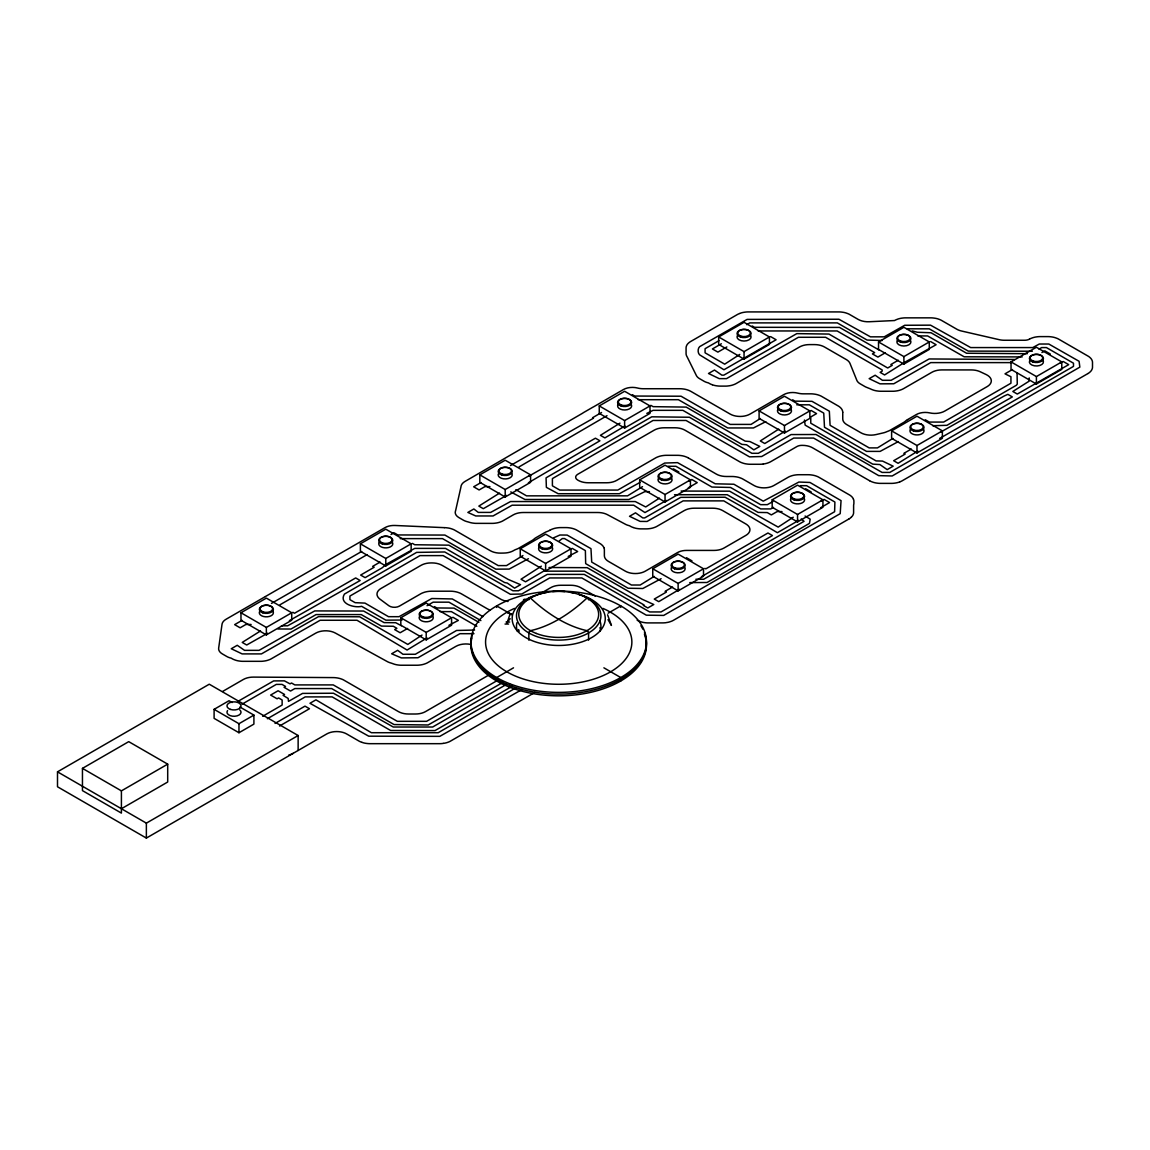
<?xml version="1.0" encoding="UTF-8"?>
<svg xmlns="http://www.w3.org/2000/svg" width="1150" height="1150" viewBox="0 0 1150 1150"><rect width="100%" height="100%" fill="white"/><g stroke="black" fill="none" stroke-linecap="round" stroke-linejoin="round"><path stroke-width="1.5" d="M804.425 420.037L805.158 425.126L872.721 464.126L879.894 464.557L887.182 469.631L893.148 466.181L882.539 461.078L876.07 460.906L810.764 423.2L810.764 416.947L816.557 413.612L811.081 410.449M842.749 412.376L842.749 418.931A14.073 8.122 0 0 0 846.874 424.681L860.89 432.774A14.073 8.122 0 0 0 876.128 434.556L883.286 432.889A14.073 8.122 0 0 0 886.636 431.768A12.664 7.317 0 0 1 887.714 431.336A14.073 8.122 0 0 0 890.244 430.186L903.512 422.524A14.073 8.122 0 0 0 905.467 421.101A14.073 8.122 0 0 1 907.479 419.649M1029.207 377.919L1029.207 381.124L1012.834 391.474L1017.304 394.048L1068.695 364.651L1063.218 361.488L1060.242 363.213M507.064 623.041L509.809 614.819M507.783 621.532L510.183 618.714M265.305 596.606L226.076 619.246A14.073 8.122 0 0 0 221.979 624.622L218.658 648.14A12.664 7.317 0 0 0 222.324 653.904L226.794 656.492A12.664 7.317 0 0 0 231.121 658.131L232.516 658.921A12.664 7.317 0 0 0 234.542 659.812L234.902 659.942A12.664 7.317 0 0 0 237.173 660.632A12.664 7.317 0 0 0 239.588 661.063L240.005 661.121A12.664 7.317 0 0 0 242.535 661.322L261.05 661.322A12.664 7.317 0 0 0 263.58 661.121L264.011 661.063A12.664 7.317 0 0 0 266.412 660.632A12.664 7.317 0 0 0 268.683 659.942L269.043 659.812A12.664 7.317 0 0 0 271.069 658.921L315.675 633.176A14.073 8.122 0 0 1 335.326 633.032L387.018 661.437A14.073 8.122 0 0 0 390.871 663.004A14.073 8.122 0 0 1 392.581 663.579L393.3 663.837A12.664 7.317 0 0 0 395.629 664.542A12.664 7.317 0 0 0 398.015 664.973L398.446 665.031A12.664 7.317 0 0 0 401.062 665.232L417.076 665.232A14.073 8.122 0 0 0 419.937 665.016L420.296 664.973A12.664 7.317 0 0 0 422.683 664.542A12.664 7.317 0 0 0 424.997 663.837L425.371 663.708A12.664 7.317 0 0 0 427.268 662.874A12.664 7.317 0 0 0 427.843 662.558L455.961 646.329A14.073 8.122 0 0 1 470.709 644.431M240.968 612.763L266.354 598.115L291.726 612.763L291.726 620.238L266.354 634.886L240.968 620.238L240.968 612.763L266.354 627.426L291.726 612.763M360.396 543.821L385.782 529.173L411.154 543.821L411.154 551.281L385.782 565.944L360.396 551.281L360.396 543.821L385.782 558.469L411.154 543.821M479.823 474.864L505.195 460.216L530.581 474.864L530.581 482.339L505.195 496.987L479.823 482.339L479.823 474.864L505.195 489.526L530.581 474.864M599.251 405.921L624.622 391.273L650.009 405.921L650.009 413.382L624.622 428.044L599.251 413.382L599.251 405.921L624.622 420.569L650.009 405.921M718.678 336.964L744.05 322.316L769.436 336.964L769.436 344.439L744.05 359.088L718.678 344.439L718.678 336.964L744.05 351.627L769.436 336.964M718.951 340.688L705.079 348.694L705.079 352.82L724.701 364.162L739.781 354.416M746.695 324.674L749.771 322.891L837.315 322.891L867.1 340.069L882.28 340.501M601.551 412.519L592.595 417.694L593.472 418.198L510.471 465.534M242.118 620.339L234.643 624.637L240.12 627.799L245.913 624.464L251.103 624.464M271.472 603.391L361.675 551.454M391.029 534.506L394.019 532.781L397.799 534.951L444.906 535.066L498.223 565.599L506.503 565.599L522.934 555.551M481.117 482.497L473.656 486.795L479.119 489.957L484.912 486.622L489.914 486.622M721.366 343.778L712.411 348.953L717.887 352.116L726.843 346.941M607.013 415.682L518.938 466.972M367.152 554.616L279.924 604.814M619.951 423.157L600.415 435.332L604.9 437.906L624.939 426.032M260.518 630.962L242.219 642.419L246.704 645.006L267.49 633.262M380.089 562.077L372.629 566.389L374.152 567.266L360.654 575.072L365.125 577.645L382.073 567.87L386.558 564.089L414.747 548.392L445.51 548.392L504.649 582.533L507.294 583.064L514.567 588.139L520.548 584.689L508.185 579.413L448.859 545.172L414.733 544.741L412.433 543.404M499.531 493.12L478.831 506.101L483.302 508.688L506.489 495.42M528.885 476.172L595.441 438.193L599.912 440.781L528.382 482.784M289.383 620.626L360.151 580.52L355.681 577.933L294.515 613.252L292.862 612.289M361.761 742.296A14.073 8.122 0 0 0 361.387 742.152A12.664 7.317 0 0 1 359.375 741.276A12.664 7.317 0 0 1 358.886 741.003L346.653 733.944A14.073 8.122 0 0 0 326.758 733.944L146.366 838.077L57.5 786.773L57.5 771.837L209.271 684.207L298.137 735.526L298.137 750.461M167.699 764.146L121.411 790.869L121.411 813.107L82.455 790.611L82.455 768.372L128.728 741.649L167.699 764.146L167.699 782.014L121.411 808.738M222.64 691.438L243.34 679.477A14.073 8.122 0 0 1 253.474 677.106L332.637 677.594A13.326 7.691 0 0 1 333.673 677.609A12.664 7.317 0 0 1 336.174 677.796L336.591 677.853A12.664 7.317 0 0 1 339.077 678.313A12.664 7.317 0 0 1 341.449 679.032A12.664 7.317 0 0 1 343.678 680.009L398.489 711.634A14.073 8.122 0 0 0 408.437 714.006L415.509 714.006A14.073 8.122 0 0 0 425.457 711.634L489.742 674.518M239.904 707.02L253.906 715.099L253.906 724.112L238.97 732.737L214.101 718.362L214.101 709.349L229.022 700.724L232.127 702.521M237.518 701.615L273.643 680.915L284.409 680.857L290.044 683.862L291.525 682.999L294.831 684.911L333.241 684.911L397.354 721.323L426.592 721.323L497.634 680.311M242.089 704.145L276.302 684.394L282.009 684.394L285.559 686.449L284.064 687.312L290.533 691.049L294.831 688.562L331.66 688.562L394.019 724.558L428.174 724.974L502.952 682.41M400.818 617.751L426.204 603.089L451.576 617.751L451.576 625.212L426.204 639.874L400.818 625.212L400.818 617.751L426.204 632.399L451.576 617.751M520.246 548.794L545.617 534.146L571.004 548.794L571.004 556.269L545.617 570.918L520.246 556.269L520.246 548.794L545.617 563.442L571.004 548.794M639.673 479.852L665.045 465.189L690.431 479.852L690.431 487.312L665.045 501.975L639.673 487.312L639.673 479.852L665.045 494.5L690.431 479.852M759.101 410.895L784.473 396.247L809.859 410.895L809.859 418.37L784.473 433.018L759.101 418.37L759.101 410.895L784.473 425.543L809.859 410.895M878.528 341.952L903.9 327.29L929.272 341.952L929.272 349.413L903.9 364.076L878.528 349.413L878.528 341.952L903.9 356.601L929.272 341.952M640.018 482.439L619.404 493.724L558.181 493.724L546.365 487.356L546.063 477.825L651.734 416.817L689.411 417.249L751.884 453.301L758.367 453.301L791.071 434.571L815.997 434.513L882.064 472.42L889.812 472.42L1073.496 366.376L1073.496 363.213L1046.414 347.573L1041.699 347.573L1039.011 349.126M427.024 605.705L433.133 602.169L448.96 602.169L480.887 620.612M760.322 418.499L751.079 424.408L730.149 424.408L681.044 396.218L634.699 396.046L632.399 394.709M642.505 486.666L627.584 495.837L526.527 495.851L515.832 489.67M214.101 709.349L238.97 723.709L253.906 715.099M407.603 628.461L400.128 632.759L394.666 629.611L396.894 628.317L393.343 626.261L381.455 626.089L361.244 614.589L316.049 614.574L290.993 629.036L278.012 628.978M528.411 558.713L509.162 569.092L495.823 569.149L442.506 538.617L400.157 538.617M765.799 421.647L753.466 427.958L727.749 427.958L678.399 399.697L638.207 399.697M885.356 352.762L877.896 357.075L872.419 353.912L874.661 352.619L837.143 330.956L758.123 330.956M262.66 716.292L282.138 705.036L282.138 699.991L278.588 697.935L277.107 698.798L270.638 695.06L278.099 690.762L284.567 694.485L283.072 695.348L288.176 698.452L288.478 701.385L302.551 693.407L333.471 693.234L393.271 727.016L432.659 727.016L506.374 684.451M267.361 718.75L305.21 696.9L332.163 696.9L390.626 730.494L435.059 730.566L512.282 686.219M422.036 635.059L407.833 644.431L359.677 616.788L318.55 616.616L259.052 650.354L244.533 650.354L237.245 645.294L231.279 648.744L242.132 653.904L261.452 653.904L320.131 620.267L357.018 620.267L407.086 650.038L427.009 637.934M541.348 566.174L521.036 579.226L525.521 581.814L543.648 571.162L584.559 571.162L644.058 604.957L643.31 605.389L647.795 607.976L653.761 604.526L642.203 599.279L587.204 567.683L548.996 567.511M778.737 429.122L760.308 440.939L764.779 443.526L785.206 431.135M659.41 498.151L645.711 506.963L635.274 501.544L510.528 501.544L490.662 512.411L478.271 512.411L473.857 508.976L467.878 512.426L475.726 515.962L493.062 515.962L512.124 505.195L633.693 505.195L644.963 512.555L666.382 500.451M688.778 481.203L691.768 479.478L697.231 482.641L688.275 487.816M898.294 360.238L890.833 364.55L892.242 365.355L887.699 367.986L828.949 334.061L796.806 333.629L723.853 375.144L721.855 375.144L714.495 370.041L708.529 373.491L719.21 378.637L726.512 378.637L798.402 337.281L825.599 337.281L882.179 369.955L882.179 371.162L880.124 372.356L884.594 374.943L904.762 362.25L936.114 344.727L930.637 341.564M275.051 723.436L304.994 706.143L309.479 708.731L279.536 726.024M541.535 592.969L550.778 587.636A14.073 8.122 0 0 1 560.726 585.264L570.759 585.264A14.073 8.122 0 0 1 580.721 587.636L595.197 596.002M57.5 771.837L146.366 823.141L298.137 735.526M907.537 419.621L916.291 414.575A12.664 7.317 0 0 1 929.789 412.908A14.073 8.122 0 0 0 944.783 411.067L987.189 386.587A14.073 8.122 0 0 0 986.154 374.555L980.217 371.752A14.073 8.122 0 0 0 971.304 369.926L941.807 369.912A14.073 8.122 0 0 0 931.859 372.298L903.656 388.585A12.664 7.317 0 0 1 903.081 388.887A12.664 7.317 0 0 1 900.967 389.807A12.664 7.317 0 0 1 898.596 390.54A12.664 7.317 0 0 1 896.094 391L895.792 391.043A14.073 8.122 0 0 1 892.874 391.259L881.116 391.259A12.664 7.317 0 0 1 880.282 391.244A12.664 7.317 0 0 1 877.896 391.058L877.479 391A12.664 7.317 0 0 1 875.092 390.569A12.664 7.317 0 0 1 872.85 389.893L872.62 389.807A12.664 7.317 0 0 1 870.492 388.901L866.482 387.291A12.664 7.317 0 0 1 864.699 386.429L860.214 383.841A12.664 7.317 0 0 1 856.836 380.334L850.008 363.457A14.073 8.122 0 0 0 846.256 359.548L824.478 346.984A14.073 8.122 0 0 0 814.531 344.598L809.471 344.598A14.073 8.122 0 0 0 799.523 346.984L736.359 383.439A12.664 7.317 0 0 1 735.856 383.712A12.664 7.317 0 0 1 733.858 384.603A14.073 8.122 0 0 0 733.484 384.732A12.664 7.317 0 0 1 731.17 385.437A12.664 7.317 0 0 1 728.798 385.854A14.073 8.122 0 0 0 728.381 385.911A12.664 7.317 0 0 1 725.88 386.113A12.664 7.317 0 0 1 725.161 386.113L720.547 386.113A12.664 7.317 0 0 1 719.742 386.098A12.664 7.317 0 0 1 717.327 385.911A14.073 8.122 0 0 0 716.896 385.854A12.664 7.317 0 0 1 712.54 384.819M652.754 568.761L678.126 554.113L703.512 568.761L703.512 576.222L678.126 590.884L652.754 576.222L652.754 568.761L678.126 583.409L703.512 568.761M772.182 499.804L797.554 485.156L822.94 499.804L822.94 507.279L797.554 521.928L772.182 507.279L772.182 499.804L797.554 514.467L822.94 499.804M891.609 430.862L916.981 416.214L942.367 430.862L942.367 438.323L916.981 452.985L891.609 438.323L891.609 430.862L916.981 445.51L942.367 430.862M1011.037 361.905L1036.409 347.257L1061.781 361.905L1061.781 369.38L1036.409 384.028L1011.037 369.38L1011.037 361.905L1036.409 376.567L1061.781 361.905M772.829 501.63L767.337 504.649L760.61 504.663L730.552 487.456L711.893 487.039L675.927 466.282L667.992 466.282M654.149 576.409L640.191 585.019L631.436 585.019L591.704 562.077L590.971 548.665L567.166 535.081L559.921 535.009L553.783 537.74M773.476 507.366L770.788 508.918L760.754 508.918L729.603 491.179L681.116 491.064M892.903 438.409L877.464 447.896L869.17 447.896L830.084 425.327L829.337 411.197L811.986 401.321L794.966 401.149L792.666 399.812M1012.474 369.524L1004.999 373.836L1010.936 376.74L1010.936 383.223L943.633 422.079L929.301 422.079L925.247 419.736M1041.914 352.533L1044.818 350.851L1050.281 354.013M661.121 578.694L642.836 588.498L628.087 588.239L585.666 563.615L585.379 550.606L564.506 538.559L562.307 538.559L559.259 540.888M898.38 441.571L880.109 451.389L866.525 451.389L824.492 427.268L823.745 413.123L809.341 404.814L796.763 404.814M513.518 667.819L496.671 677.551L496.671 681.001M608.106 613.209L620.741 605.906L620.741 607.416M672.563 587.032L665.088 591.344L666.367 592.077L654.264 599.078L658.734 601.651L679.521 589.332M793.241 517.212L778.162 527.102L725.118 497.231L680.728 497.346L644.676 517.917L642.793 517.917L635.504 512.842L629.539 516.293L640.133 521.396L647.076 521.467L683.129 500.882L723.81 500.882L777.414 532.709L798.718 520.375M821.1 501.127L824.09 499.402L829.567 502.564L820.611 507.739M911.318 449.046L903.857 453.359L905.136 454.092L893.651 460.719L898.121 463.306L917.786 451.059M940.671 432.098L1004.281 395.959L1007.86 394.335L1012.331 396.923L939.679 438.409M701.414 576.696L772.441 535.569L767.97 532.996L705.798 568.876L704.907 568.359M515.991 687.801L438.222 732.708L371.378 732.708L315.948 699.832L309.968 703.283L368.733 736.187L439.817 736.345L522.028 689.482M534.808 692.458L450.397 741.175A12.664 7.317 0 0 1 448.169 742.181A14.073 8.122 0 0 0 447.796 742.311A12.664 7.317 0 0 1 443.44 743.346M1087.871 373.592L902.319 480.714A12.664 7.317 0 0 1 899.961 481.793M848.973 518.952L673.555 620.238A12.664 7.317 0 0 1 672.98 620.54A12.664 7.317 0 0 1 671.068 621.388A14.073 8.122 0 0 0 670.709 621.518A12.664 7.317 0 0 1 666.253 622.596M265.492 596.491L385.063 527.606A12.664 7.317 0 0 1 394.982 525.478L444.274 527.649M549.801 530.265L550.304 529.992A12.664 7.317 0 0 1 552.316 529.101L552.676 528.971A12.664 7.317 0 0 1 554.99 528.267A12.664 7.317 0 0 1 557.362 527.85L557.793 527.793A12.664 7.317 0 0 1 560.294 527.606L565.814 527.591A12.664 7.317 0 0 1 566.634 527.606A12.664 7.317 0 0 1 569.034 527.793L569.466 527.85A12.664 7.317 0 0 1 571.895 528.296A12.664 7.317 0 0 1 574.267 529.014A13.053 7.533 0 0 1 576.682 530.078L600.056 543.576A12.664 7.317 0 0 1 601.781 544.87L602.011 545.071A12.664 7.317 0 0 1 603.822 547.601M402.026 620.037L385.868 620.166L361.618 606.323C354.761 608.221 338.474 603.879 344.439 594.076L416.631 552.388L444.734 551.971L513.001 590.784L518.477 590.784L547.271 574.396L584.229 574.396L649.678 611.944L661.034 611.944L834.613 511.721L834.9 502.033L806.61 485.688L800.458 485.688M907.091 328.814L929.243 328.828L968.271 351.109L1032.326 351.224M917.801 335.929L927.604 335.929L964.189 356.802L1022.178 356.917M1011.023 362.609L930.724 362.609L893.794 383.769L880.038 383.841L869.17 378.666L875.15 375.231L882.424 380.291L891.135 380.291L929.143 358.958L1014.573 359.49M932.765 425.73L946.982 425.313L1016.341 385.279L1017.261 384.143L1017.074 373.29M649.434 491.654L644.805 491.654L628.906 499.503L524.946 499.488L510.758 491.912M674.533 494.73L727.217 494.73L758.109 512.411L767.294 512.584L771.348 514.913L777.141 511.577L781.986 511.577M695.879 579.255L703.714 579.255L804.051 521.324L801.219 518.952M440.019 611.613L451.375 611.613L476.833 626.304M506.072 622.021L509.637 622.021M505.037 624.048L508.602 624.048M281.463 625.801L287.644 625.801L314.741 610.923L363.644 611.038L384.1 622.61L395.744 622.711L401.379 625.729M474.591 630.042L456.579 630.473L415.337 654.264L402.96 654.264L397.641 650.325L391.661 653.775L401.379 657.915L417.982 657.757L459.928 633.693L473.973 633.693M1027.295 353.683L966.589 353.251L931.054 332.752L917.413 332.264L912.223 330.927M633.133 527.491L632.759 527.361A12.664 7.317 0 0 1 630.861 526.513A12.664 7.317 0 0 1 630.286 526.211L629.381 525.694A12.664 7.317 0 0 1 625.054 524.055L607.258 514.582A14.073 8.122 0 0 0 597.871 512.512L523.192 512.512A14.073 8.122 0 0 0 513.245 514.884L502.665 520.979A12.664 7.317 0 0 1 500.667 521.856L500.336 521.985A12.664 7.317 0 0 1 497.979 522.689A12.664 7.317 0 0 1 495.607 523.121L495.233 523.164A12.664 7.317 0 0 1 492.689 523.365A12.664 7.317 0 0 1 491.97 523.379L476.244 523.365A12.664 7.317 0 0 1 473.584 523.178L473.168 523.121A12.664 7.317 0 0 1 470.738 522.675A12.664 7.317 0 0 1 469.157 522.244A14.073 8.122 0 0 0 467.662 521.798A14.073 8.122 0 0 1 463.206 520.073L458.922 517.601A12.664 7.317 0 0 1 455.515 510.844A14.073 8.122 0 0 0 455.731 510.14L460.891 487.226A14.073 8.122 0 0 0 460.978 486.666A14.073 8.122 0 0 1 465.074 481.404L582.561 413.238A14.073 8.122 0 0 1 583.783 412.433L592.595 407.359A12.664 7.317 0 0 1 593.644 406.812L623.444 389.534A12.664 7.317 0 0 1 637.546 388.024A14.073 8.122 0 0 0 643.267 388.729L679.377 388.729A13.57 7.834 0 0 1 680.283 388.743A12.664 7.317 0 0 1 682.928 388.944L683.359 388.988A12.664 7.317 0 0 1 685.774 389.433A12.664 7.317 0 0 1 688.059 390.123L688.419 390.253A12.664 7.317 0 0 1 690.331 391.101A12.664 7.317 0 0 1 690.906 391.402L730.164 414.072A14.073 8.122 0 0 0 750.059 414.072L783.711 394.651A12.664 7.317 0 0 1 797.812 393.142A14.073 8.122 0 0 0 803.534 393.832L810.333 393.832A13.196 7.619 0 0 1 811.483 393.846A12.664 7.317 0 0 1 813.869 394.048L814.286 394.105A12.664 7.317 0 0 1 816.687 394.536A12.664 7.317 0 0 1 819.102 395.269A13.038 7.533 0 0 1 821.517 396.333L838.422 406.094A12.664 7.317 0 0 1 840.276 407.503A12.664 7.317 0 0 1 841.498 408.825A12.664 7.317 0 0 1 842.303 410.262L842.389 410.521A12.664 7.317 0 0 1 842.734 412.217M689.756 582.604L707.063 582.489L809.456 523.379L810.189 519.196L805.086 516.019M637.172 620.238L637.503 620.425A13.038 7.533 0 0 0 639.918 621.474M879.146 350.046L839.529 327.419L754.529 327.304L752.215 325.967M770.629 336.605L776.106 339.768L723.954 369.754L699.674 354.876C697.619 353.093 697.604 348.436 699.674 346.639L747.126 319.398L838.911 319.24L870.435 336.835L884.249 336.835L904.705 325.277L930.551 325.162L970.672 347.573L1032.758 347.573L1039.312 344.022L1048.8 344.022L1079.088 361.287L1079.836 367.123L892.199 475.971L878.715 475.64L813.596 438.064L793.716 438.064L761.702 456.521L749.498 456.852L686.061 420.469L653.056 420.469L552.402 478.587L552.402 485.817L559.777 490.073L617.809 490.073L664.643 463.062L677.523 462.631L715.228 483.805L733.901 484.236L763.255 501.17L798.876 482.037L809.959 482.454L841.053 500.638L840.204 513.662L663.694 615.423L646.329 615.178L581.842 577.947L549.657 577.947L521.812 594.004L510.356 594.262L443.138 555.608L419.98 555.622L349.916 596.059L349.916 599.653L355.149 602.672L364.967 603.103L388.513 616.688L399.036 616.688L431.811 598.518L452.295 598.949L482.914 616.601M869.558 480.714L812.475 447.753A14.073 8.122 0 0 0 802.513 445.366L801.881 445.366A7.044 4.068 0 0 0 796.907 446.559L770.874 461.596A12.664 7.317 0 0 1 770.299 461.897A12.664 7.317 0 0 1 768.387 462.746A14.073 8.122 0 0 0 768.027 462.875A12.664 7.317 0 0 1 765.713 463.579A12.664 7.317 0 0 1 763.312 464.011M805.676 488.779L811.152 491.927M650.814 405.346L653.114 406.669L686.219 407.1L745.171 441.126L749.901 441.557L759.805 446.401L753.839 449.851L746.551 444.777L741.836 444.36L682.87 410.334L653.114 410.334L646.832 413.382M688.433 457.988L716.364 474.116A14.073 8.122 0 0 0 726.311 476.488L732.464 476.503A12.664 7.317 0 0 1 735.08 476.704A14.073 8.122 0 0 0 735.511 476.747A12.664 7.317 0 0 1 737.898 477.178A12.664 7.317 0 0 1 740.226 477.882A14.073 8.122 0 0 0 740.586 478.026A12.664 7.317 0 0 1 742.497 478.86A12.664 7.317 0 0 1 743.058 479.176L754.012 485.487A14.073 8.122 0 0 0 773.921 485.487L787.951 477.394A12.664 7.317 0 0 1 788.526 477.077A12.664 7.317 0 0 1 790.51 476.215A14.073 8.122 0 0 0 790.884 476.086A12.664 7.317 0 0 1 793.112 475.41A12.664 7.317 0 0 1 795.512 474.979A14.073 8.122 0 0 0 795.929 474.921A12.664 7.317 0 0 1 798.316 474.734A12.664 7.317 0 0 1 799.149 474.72L807.918 474.72A12.664 7.317 0 0 1 808.752 474.734A12.664 7.317 0 0 1 811.138 474.921A14.073 8.122 0 0 0 811.555 474.979A12.664 7.317 0 0 1 813.956 475.41A12.664 7.317 0 0 1 816.371 476.143A13.038 7.533 0 0 1 818.786 477.207L849.591 495.003A12.664 7.317 0 0 1 851.316 496.283A14.073 8.122 0 0 0 851.546 496.498A12.664 7.317 0 0 1 853.343 499.028M673.354 468.855L678.831 472.003M686.492 557.736L691.969 560.884M572.197 548.363L577.674 551.526L568.215 556.413M511.419 614.431L496.671 605.906L496.671 607.416M603.894 667.819L620.741 677.551L620.741 681.001M511.276 614.675L506.978 612.188A21.117 12.19 60 0 0 511.649 614.014M478.874 622.322L454.02 608.12L436.77 607.947L434.47 606.625M452.884 617.248L458.361 620.411L448.902 625.298M82.455 768.372L121.411 790.869M608.034 619.649L611.426 625.428L607.602 614.819M603.937 547.774L604.009 547.989A12.664 7.317 0 0 1 604.354 549.369A12.664 7.317 0 0 1 604.368 549.844L604.368 555.68A14.073 8.122 0 0 0 608.494 561.43L625.384 571.176A14.073 8.122 0 0 0 645.279 571.176L677.537 552.561A12.664 7.317 0 0 1 686.492 550.419L714.035 550.419A14.073 8.122 0 0 0 723.997 548.033L745.818 535.426A14.073 8.122 0 0 0 745.818 523.94L722.674 510.586A14.073 8.122 0 0 0 712.727 508.199L694.212 508.199A14.073 8.122 0 0 0 684.25 510.586L656.851 526.398A12.664 7.317 0 0 1 654.623 527.39L654.293 527.505A12.664 7.317 0 0 1 652.021 528.195A12.664 7.317 0 0 1 649.635 528.626L649.261 528.669A12.664 7.317 0 0 1 646.817 528.871A12.664 7.317 0 0 1 645.984 528.885L640.881 528.871A12.664 7.317 0 0 1 638.264 528.684L637.948 528.641A12.664 7.317 0 0 1 633.377 527.548M526.369 600.501L525.78 599.596A3.522 2.027 60 0 0 523.379 600.329M1036.409 376.567L1036.409 384.028M916.981 445.51L916.981 452.985M903.9 356.601L903.9 364.076M797.554 514.467L797.554 521.928M784.473 425.543L784.473 433.018M744.05 351.627L744.05 359.088M678.126 583.409L678.126 590.884M665.045 494.5L665.045 501.975M624.622 420.569L624.622 428.044M588.57 599.797L588.57 598.489A1.754 1.021 -60 0 0 586.946 598.058A134.205 77.481 -60 0 1 530.466 630.66A1.754 1.021 -60 0 0 528.856 632.96L528.856 640.176M588.57 640.176L588.57 632.96A1.754 1.021 60 0 0 586.946 630.66M545.617 563.442L545.617 570.918M528.856 599.797L528.856 598.489A1.754 1.021 60 0 1 530.466 598.043A134.205 77.467 60 0 0 586.946 630.646M505.195 489.526L505.195 496.987M426.204 632.399L426.204 639.874M385.782 558.469L385.782 565.944M266.354 627.426L266.354 634.886M238.97 723.709L238.97 732.737M146.366 823.141L146.366 838.077M549.628 530.366A14.073 8.122 0 0 1 547.098 531.516A12.664 7.317 0 0 0 544.827 532.565L535.986 537.668A14.073 8.122 0 0 0 534.017 539.091A14.073 8.122 0 0 1 532.062 540.514L518.779 548.176A14.073 8.122 0 0 1 516.249 549.326A12.664 7.317 0 0 0 513.978 550.376L513.432 550.692A14.073 8.122 0 0 1 503.93 553.064L500.782 553.121A14.073 8.122 0 0 1 490.389 550.749L455.012 530.322A12.664 7.317 0 0 0 454.451 530.006A12.664 7.317 0 0 0 452.539 529.173L452.166 529.043A12.664 7.317 0 0 0 449.894 528.339A12.664 7.317 0 0 0 447.465 527.908L447.149 527.864A12.664 7.317 0 0 0 444.389 527.649M293.164 753.336A14.073 8.122 0 0 1 288.808 755.047M362.02 742.354A12.664 7.317 0 0 0 366.447 743.417A14.073 8.122 0 0 1 366.864 743.461A12.664 7.317 0 0 0 369.366 743.662A13.34 7.705 0 0 0 370.401 743.676L439.214 743.676A13.225 7.633 0 0 0 440.349 743.662A12.664 7.317 0 0 0 442.75 743.461A14.073 8.122 0 0 1 443.181 743.403M489.972 609.96A14.073 8.122 0 0 1 487.082 608.666L461.466 593.874A12.664 7.317 0 0 0 460.891 593.572A12.664 7.317 0 0 0 458.979 592.724A14.073 8.122 0 0 1 458.62 592.595A12.664 7.317 0 0 0 456.334 591.905A12.664 7.317 0 0 0 453.919 591.459A14.073 8.122 0 0 1 453.488 591.402A12.664 7.317 0 0 0 450.829 591.215A13.584 7.834 0 0 0 449.938 591.201L432.141 591.201A13.326 7.691 0 0 0 431.106 591.215A12.664 7.317 0 0 0 428.605 591.402A14.073 8.122 0 0 1 428.188 591.459A12.664 7.317 0 0 0 425.802 591.891A12.664 7.317 0 0 0 423.502 592.581A14.073 8.122 0 0 1 423.128 592.724A12.664 7.317 0 0 0 421.116 593.601A12.664 7.317 0 0 0 420.613 593.874L399.409 606.122A7.044 4.068 0 0 1 388.872 605.748L379.96 599.136A14.073 8.122 0 0 1 381.124 588.398L421.101 565.311A14.073 8.122 0 0 1 431.049 562.925L432.069 562.925A14.073 8.122 0 0 1 442.017 565.311L500.839 599.251A13.038 7.533 0 0 0 503.254 600.314A12.664 7.317 0 0 0 505.669 601.062A12.664 7.317 0 0 0 508.056 601.493M640.176 621.546A12.664 7.317 0 0 0 644.733 622.653A14.073 8.122 0 0 1 645.15 622.711A12.664 7.317 0 0 0 647.536 622.898A12.664 7.317 0 0 0 648.37 622.912L662.788 622.898A14.073 8.122 0 0 0 665.649 622.696M849.16 518.837A12.664 7.317 0 0 0 850.971 517.514A14.073 8.122 0 0 1 851.201 517.313M851.302 517.155A12.664 7.317 0 0 0 853.171 514.582A14.073 8.122 0 0 1 853.257 514.337A12.664 7.317 0 0 0 853.602 512.828L853.616 505.497A14.073 8.122 0 0 1 853.76 504.318A12.664 7.317 0 0 0 853.889 503.441L853.904 501.271A12.664 7.317 0 0 0 853.875 500.796A12.664 7.317 0 0 0 853.544 499.416A14.073 8.122 0 0 1 853.458 499.172M688.232 457.887A12.664 7.317 0 0 0 685.961 456.838A14.073 8.122 0 0 1 685.587 456.708A12.664 7.317 0 0 0 683.316 456.018A12.664 7.317 0 0 0 680.886 455.573A14.073 8.122 0 0 1 680.469 455.515A12.664 7.317 0 0 0 677.81 455.328L666.669 455.314A12.664 7.317 0 0 0 665.965 455.328A12.664 7.317 0 0 0 663.464 455.515A14.073 8.122 0 0 1 663.047 455.573A12.664 7.317 0 0 0 660.675 456.004A12.664 7.317 0 0 0 658.361 456.694A14.073 8.122 0 0 1 657.987 456.838A12.664 7.317 0 0 0 655.974 457.714A12.664 7.317 0 0 0 655.486 457.988L616.688 480.384A14.073 8.122 0 0 1 606.74 482.77L588.225 482.77A14.073 8.122 0 0 1 578.421 480.47L577.774 480.111A7.044 4.068 0 0 1 577.702 474.317L654.178 430.172A14.073 8.122 0 0 1 664.125 427.786L674.992 427.786A14.073 8.122 0 0 1 684.94 430.172L739.378 461.596A12.664 7.317 0 0 0 739.953 461.912A12.664 7.317 0 0 0 741.937 462.774A14.073 8.122 0 0 1 742.311 462.904A12.664 7.317 0 0 0 744.539 463.579A12.664 7.317 0 0 0 746.939 464.011A14.073 8.122 0 0 1 747.356 464.068A12.664 7.317 0 0 0 749.742 464.255A12.664 7.317 0 0 0 750.576 464.269L760.107 464.269A14.073 8.122 0 0 0 762.967 464.054M869.759 480.815A12.664 7.317 0 0 0 872.031 481.864A14.073 8.122 0 0 1 872.404 481.994A12.664 7.317 0 0 0 874.719 482.698A12.664 7.317 0 0 0 877.119 483.129A14.073 8.122 0 0 1 877.536 483.187A12.664 7.317 0 0 0 880.167 483.374L891.121 483.388A12.664 7.317 0 0 0 891.954 483.374A12.664 7.317 0 0 0 894.341 483.187A14.073 8.122 0 0 1 894.758 483.129A12.664 7.317 0 0 0 897.144 482.698A12.664 7.317 0 0 0 899.386 482.022A14.073 8.122 0 0 1 899.746 481.893M1088.044 373.477A12.664 7.317 0 0 0 1089.913 372.111A14.073 8.122 0 0 1 1090.142 371.896A12.664 7.317 0 0 0 1091.293 370.602A12.664 7.317 0 0 0 1092.04 369.222A14.073 8.122 0 0 1 1092.141 368.978A12.664 7.317 0 0 0 1092.471 367.598A12.664 7.317 0 0 0 1092.5 367.123L1092.5 362.451A12.664 7.317 0 0 0 1092.471 361.977A12.664 7.317 0 0 0 1092.141 360.597A14.073 8.122 0 0 1 1092.04 360.353A12.664 7.317 0 0 0 1091.293 358.973A12.664 7.317 0 0 0 1090.142 357.693A14.073 8.122 0 0 1 1089.913 357.478A12.664 7.317 0 0 0 1088.173 356.184L1058.575 339.092A13.038 7.533 0 0 0 1056.16 338.043A12.664 7.317 0 0 0 1053.745 337.295A12.664 7.317 0 0 0 1051.359 336.864A14.073 8.122 0 0 1 1050.942 336.806A12.664 7.317 0 0 0 1048.556 336.619A12.664 7.317 0 0 0 1047.722 336.605L1040.391 336.605A12.664 7.317 0 0 0 1039.557 336.619A12.664 7.317 0 0 0 1037.171 336.806A14.073 8.122 0 0 1 1036.754 336.864A12.664 7.317 0 0 0 1034.353 337.295A12.664 7.317 0 0 0 1032.125 337.971A14.073 8.122 0 0 1 1031.766 338.1A12.664 7.317 0 0 0 1029.523 339.092M1029.494 339.121A7.044 4.068 0 0 1 1024.607 340.256L1004.41 340.256A14.073 8.122 0 0 1 999.206 339.681L961.529 331.013A14.073 8.122 0 0 1 956.786 329.202L941.419 320.347A13.053 7.533 0 0 0 938.989 319.283A12.664 7.317 0 0 0 936.617 318.55A12.664 7.317 0 0 0 934.202 318.119A14.073 8.122 0 0 1 933.771 318.061A12.664 7.317 0 0 0 931.356 317.86A12.664 7.317 0 0 0 930.551 317.846L906.114 317.86A13.34 7.705 0 0 0 905.079 317.86A12.664 7.317 0 0 0 902.577 318.061A14.073 8.122 0 0 1 902.146 318.104A12.664 7.317 0 0 0 899.774 318.536A12.664 7.317 0 0 0 897.46 319.226A14.073 8.122 0 0 1 897.101 319.369A12.664 7.317 0 0 0 895.088 320.261A12.664 7.317 0 0 0 894.585 320.534L869.256 321.741A14.073 8.122 0 0 1 858.144 319.398L849.821 314.597A12.664 7.317 0 0 0 849.261 314.281A12.664 7.317 0 0 0 847.349 313.447A14.073 8.122 0 0 1 846.975 313.317A12.664 7.317 0 0 0 844.704 312.613A12.664 7.317 0 0 0 842.274 312.182A14.073 8.122 0 0 1 841.857 312.124A12.664 7.317 0 0 0 839.198 311.923L748.794 311.923A13.34 7.705 0 0 0 747.759 311.923A12.664 7.317 0 0 0 745.258 312.124A14.073 8.122 0 0 1 744.826 312.182A12.664 7.317 0 0 0 742.454 312.599A12.664 7.317 0 0 0 740.14 313.303A14.073 8.122 0 0 1 739.781 313.433M739.579 313.548A12.664 7.317 0 0 0 737.265 314.597L690.719 341.478A12.664 7.317 0 0 0 690.244 341.766A12.664 7.317 0 0 0 688.706 342.916A14.073 8.122 0 0 1 688.476 343.131A12.664 7.317 0 0 0 686.536 345.834A14.073 8.122 0 0 1 686.435 346.078A12.664 7.317 0 0 0 686.104 347.53A13.34 7.705 0 0 0 686.076 348.119L686.076 353.395A13.211 7.633 0 0 0 686.104 354.042A12.664 7.317 0 0 0 686.435 355.436A14.073 8.122 0 0 1 686.536 355.681A12.664 7.317 0 0 0 686.996 356.658A14.073 8.122 0 0 1 687.269 357.132L696.354 375.504A12.664 7.317 0 0 0 699.574 378.666L704.044 381.254A12.664 7.317 0 0 0 708.371 382.878L709.349 383.439A12.664 7.317 0 0 0 709.909 383.755A12.664 7.317 0 0 0 711.922 384.618A14.073 8.122 0 0 1 712.281 384.761M239.804 709.924A7.044 4.068 0 0 1 234.686 716.263A7.044 4.068 0 0 1 227.542 710.599M431.997 615.437A7.044 4.068 0 0 1 430.862 620.784A7.044 4.068 0 0 1 421.533 620.784A7.044 4.068 0 0 1 420.397 615.437M272.147 610.463A7.044 4.068 0 0 1 271.012 615.811A7.044 4.068 0 0 1 261.683 615.811A7.044 4.068 0 0 1 260.547 610.463M391.575 541.521A7.044 4.068 0 0 1 390.439 546.854A7.044 4.068 0 0 1 381.11 546.854A7.044 4.068 0 0 1 379.974 541.521M551.425 546.494A7.044 4.068 0 0 1 550.289 551.842A7.044 4.068 0 0 1 540.96 551.842A7.044 4.068 0 0 1 539.824 546.494M684.595 567.151A7.044 4.068 0 0 1 677.451 572.801A7.044 4.068 0 0 1 672.333 566.461M511.003 472.564A7.044 4.068 0 0 1 505.885 478.918A7.044 4.068 0 0 1 498.741 473.254M671.197 477.882A7.044 4.068 0 0 1 665.39 483.906A7.044 4.068 0 0 1 658.591 478.228M803.361 497.504A7.044 4.068 0 0 1 802.226 502.852A7.044 4.068 0 0 1 792.896 502.852A7.044 4.068 0 0 1 791.761 497.504M750.504 335.354A7.044 4.068 0 0 1 744.05 341.033A7.044 4.068 0 0 1 737.596 335.354M910.354 340.328A7.044 4.068 0 0 1 903.9 346.006A7.044 4.068 0 0 1 897.446 340.328M1042.561 359.936A7.044 4.068 0 0 1 1037.099 365.959A7.044 4.068 0 0 1 1029.696 360.683M630.775 403.952A7.044 4.068 0 0 1 624.967 409.975A7.044 4.068 0 0 1 618.168 404.311M790.625 408.926A7.044 4.068 0 0 1 784.818 414.949A7.044 4.068 0 0 1 778.018 409.285M922.774 428.562A7.044 4.068 0 0 1 921.653 433.909A7.044 4.068 0 0 1 912.324 433.909A7.044 4.068 0 0 1 911.188 428.562M599.969 621.029A42.219 24.38 0 0 1 599.969 631.393M517.442 631.393A42.219 24.38 0 0 1 516.911 622.739M644.446 634.412A87.731 50.658 0 0 1 561.832 695.793A87.731 50.658 0 0 1 471.859 637.962M578.939 594.334A42.219 24.38 0 0 1 589.26 632.543A42.219 24.38 0 0 1 522.661 628.418A42.219 24.38 0 0 1 546.811 592.336M552.704 591.603A42.219 24.38 0 0 1 564.722 591.603M570.601 592.336A42.219 24.38 0 0 1 573.462 592.883M644.446 632.687A87.731 50.658 0 0 1 558.713 694.111A87.731 50.658 0 0 1 472.981 632.687M640.909 625.758A87.731 50.658 0 0 1 642.893 629.179M519.168 631.235A40.466 23.359 0 0 1 518.65 629.596M599.969 627.67A42.219 24.38 0 0 1 600.501 629.381M578.579 594.291A46.561 26.881 0 0 1 596.102 634.613A46.561 26.881 0 0 1 524.199 636.64A46.561 26.881 0 0 1 534.822 595.527M602.916 608.393A73.154 42.234 0 0 1 612.734 670.522A73.154 42.234 0 0 1 504.692 670.522A73.154 42.234 0 0 1 514.496 608.408M230.489 709.421A7.044 4.068 0 0 0 241.04 705.899A7.044 4.068 0 0 0 230.489 702.377A7.044 4.068 0 0 0 230.489 709.421M422.064 617.593A7.044 4.068 0 0 0 433.205 614.718A7.044 4.068 0 0 0 423.329 610.592A7.044 4.068 0 0 0 422.064 617.593M422.783 616.803A6.325 3.651 0 0 0 432.529 613.899A6.325 3.651 0 0 0 423.301 610.477A6.325 3.651 0 0 0 422.783 616.803M262.832 612.835A7.044 4.068 0 0 0 273.384 609.313A7.044 4.068 0 0 0 262.832 605.806A7.044 4.068 0 0 0 262.832 612.835M262.933 611.829A6.325 3.651 0 0 0 272.679 608.925A6.325 3.651 0 0 0 263.465 605.504A6.325 3.651 0 0 0 262.933 611.829M382.26 543.893A7.044 4.068 0 0 0 392.811 540.371A7.044 4.068 0 0 0 382.26 536.849A7.044 4.068 0 0 0 382.26 543.893M382.361 542.872A6.325 3.651 0 0 0 392.107 539.968A6.325 3.651 0 0 0 382.878 536.547A6.325 3.651 0 0 0 382.361 542.872M542.11 548.866A7.044 4.068 0 0 0 552.661 545.344A7.044 4.068 0 0 0 542.11 541.837A7.044 4.068 0 0 0 542.11 548.866M542.211 547.846A6.325 3.651 0 0 0 551.957 544.956A6.325 3.651 0 0 0 542.728 541.535A6.325 3.651 0 0 0 542.211 547.846M674.619 568.833A7.044 4.068 0 0 0 685.17 565.311A7.044 4.068 0 0 0 674.619 561.789A7.044 4.068 0 0 0 674.619 568.833M674.719 567.812A6.325 3.651 0 0 0 684.466 564.909A6.325 3.651 0 0 0 675.237 561.488A6.325 3.651 0 0 0 674.719 567.812M501.688 474.936A7.044 4.068 0 0 0 512.239 471.414A7.044 4.068 0 0 0 501.688 467.906A7.044 4.068 0 0 0 501.688 474.936M501.788 473.929A6.325 3.651 0 0 0 511.534 471.026A6.325 3.651 0 0 0 502.306 467.604A6.325 3.651 0 0 0 501.788 473.929M661.523 479.924A7.044 4.068 0 0 0 672.089 476.402A7.044 4.068 0 0 0 661.523 472.88A7.044 4.068 0 0 0 661.523 479.924M661.624 478.903A6.325 3.651 0 0 0 671.37 475.999A6.325 3.651 0 0 0 662.156 472.578A6.325 3.651 0 0 0 661.624 478.903M794.046 499.876A7.044 4.068 0 0 0 804.598 496.369A7.044 4.068 0 0 0 794.046 492.847A7.044 4.068 0 0 0 794.046 499.876M794.133 498.87A6.325 3.651 0 0 0 803.879 495.966A6.325 3.651 0 0 0 794.664 492.545A6.325 3.651 0 0 0 794.133 498.87M740.528 337.036A7.044 4.068 0 0 0 751.094 333.529A7.044 4.068 0 0 0 740.528 330.007A7.044 4.068 0 0 0 740.528 337.036M740.629 336.03A6.325 3.651 0 0 0 750.375 333.126A6.325 3.651 0 0 0 741.161 329.705A6.325 3.651 0 0 0 740.629 336.03M900.378 342.024A7.044 4.068 0 0 0 910.929 338.502A7.044 4.068 0 0 0 900.378 334.981A7.044 4.068 0 0 0 900.378 342.024M900.479 341.004A6.325 3.651 0 0 0 910.225 338.1A6.325 3.651 0 0 0 901.011 334.679A6.325 3.651 0 0 0 900.479 341.004M1032.887 361.977A7.044 4.068 0 0 0 1043.438 358.469A7.044 4.068 0 0 0 1032.887 354.947A7.044 4.068 0 0 0 1032.887 361.977M1032.987 360.971A6.325 3.651 0 0 0 1042.734 358.067A6.325 3.651 0 0 0 1033.519 354.646A6.325 3.651 0 0 0 1032.987 360.971M621.101 405.993A7.044 4.068 0 0 0 631.666 402.471A7.044 4.068 0 0 0 621.101 398.949A7.044 4.068 0 0 0 621.101 405.993M621.201 404.973A6.325 3.651 0 0 0 630.947 402.083A6.325 3.651 0 0 0 621.733 398.647A6.325 3.651 0 0 0 621.201 404.973M780.951 410.967A7.044 4.068 0 0 0 791.516 407.445A7.044 4.068 0 0 0 780.951 403.938A7.044 4.068 0 0 0 780.951 410.967M781.051 409.946A6.325 3.651 0 0 0 790.798 407.057A6.325 3.651 0 0 0 781.583 403.636A6.325 3.651 0 0 0 781.051 409.946M913.459 430.934A7.044 4.068 0 0 0 924.025 427.412A7.044 4.068 0 0 0 913.459 423.89A7.044 4.068 0 0 0 913.459 430.934M913.56 429.913A6.325 3.651 0 0 0 923.306 427.024A6.325 3.651 0 0 0 914.092 423.588A6.325 3.651 0 0 0 913.56 429.913M509.536 683.675A87.731 50.658 0 0 0 646.228 645.337A87.731 50.658 0 0 0 520.375 596.16A87.731 50.658 0 0 0 509.536 683.675M536.317 633.449A39.934 23.057 0 0 0 598.546 615.997A39.934 23.057 0 0 0 541.262 593.616A39.934 23.057 0 0 0 536.317 633.449"/></g></svg>
